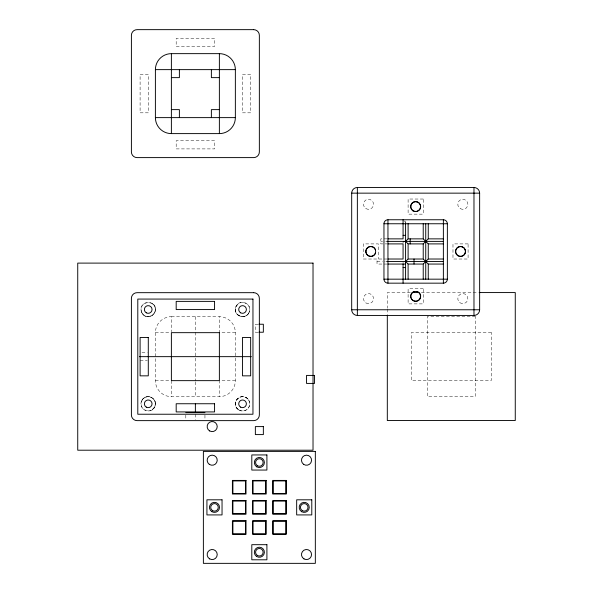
<?xml version="1.0" encoding="UTF-8"?>
<svg xmlns="http://www.w3.org/2000/svg" width="593" height="593" viewBox="0 0 593 593"><rect width="100%" height="100%" fill="white"/><g stroke="black" fill="none" stroke-linecap="round" stroke-linejoin="round"><path stroke-width="0.44" stroke-dasharray="2.96 2.22" d="M141.564 401.061C137.658 409.466 151.667 415.285 154.862 406.583C158.776 398.177 144.759 392.351 141.564 401.061C144.425 394.679 153.105 395.642 154.981 401.357L155.41 403.826A7.198 7.198 0 0 0 144.625 397.577A7.198 7.198 0 0 0 144.61 410.045A7.198 7.198 0 0 0 155.41 403.826L154.743 406.85L152.134 409.852M249.193 312.252C253.1 303.846 239.09 298.027 235.895 306.729C231.982 315.135 245.999 320.954 249.193 312.252C246.332 318.626 237.652 317.663 235.777 311.948L235.347 309.479L235.895 306.729L238.623 303.453M404.003 221.13L405.59 221.13L405.59 221.619M387.066 238.868L380.832 238.868L380.832 243.893L387.066 243.901M380.832 241.388L382.618 241.388M384.842 241.388L385.287 241.388M387.044 259.015L363.235 259.015L363.235 243.901L378.349 243.901L378.349 259.015M377.015 261.535L382.485 261.535M384.538 261.535L385.22 261.535M387.044 264.055L377.015 264.055L377.015 259.03M410.326 292.571L387.311 292.571L387.311 308.219M421.371 292.571L478.447 292.571M171.384 316.669L219.373 316.669A15.996 15.996 0 0 1 235.362 332.666L235.362 380.647A15.996 15.996 0 0 1 219.373 396.643L171.384 396.643A15.996 15.996 0 0 1 155.396 380.647L155.396 332.666A15.996 15.996 0 0 1 171.384 316.669L171.384 331.776M258.022 324.238L255.361 324.238L255.361 332.228L258.022 332.228M155.396 332.666L170.502 332.666M235.362 332.666L219.373 332.666L219.373 316.669M141.979 352.657L147.309 352.657M140.2 360.655L147.309 360.655M155.396 380.647L170.502 380.647M235.362 380.647L219.373 380.647L219.373 396.643M238.556 409.807L236.689 408.014L235.554 405.56L235.777 401.357C237.593 396.168 244.872 394.701 248.526 399.823C243.13 391.15 230.002 401.928 237.459 408.911C240.484 412.076 246.191 411.512 248.534 407.806C249.564 406.22 249.949 404.263 249.601 402.402C249.483 401.231 247.548 398.155 249.193 401.061M152.134 303.453C163.127 311.547 144.618 324.104 141.156 310.902C139.029 300.481 155.418 300.518 155.27 308.071L155.41 309.479A7.198 7.198 0 0 1 144.603 315.721A7.198 7.198 0 0 1 144.618 303.253A7.198 7.198 0 0 1 155.41 309.494L154.981 311.948C153.105 317.663 144.425 318.626 141.564 312.252M403.07 241.492L403.07 243.1M403.07 262.373L403.07 264.055M387.311 309.138L387.311 314.661M204.948 415.144L204.948 419.718M195.379 316.669L195.379 381.01M195.379 381.929L195.379 396.643M195.379 414.233L195.379 419.718M185.809 415.144L185.809 419.718M171.384 380.647L171.384 396.643M214.57 38.352L176.188 38.352L176.188 46.543L214.57 46.543L214.57 38.352M148.294 74.436L140.104 74.436L140.104 112.818L148.294 112.818L148.294 74.436M250.654 74.436L242.463 74.436L242.463 112.818L250.654 112.818L250.654 74.436M214.57 140.711L176.188 140.711L176.188 148.902L214.57 148.902L214.57 140.711M423.224 199.033L408.11 199.033L408.11 214.147L423.224 214.147L423.224 199.033M468.092 243.901L452.978 243.901L452.978 259.015L468.092 259.015L468.092 243.901M423.224 288.776L408.11 288.776L408.11 303.883L423.224 303.883L423.224 288.776M475.282 316.558L427.294 316.558L427.294 396.532L475.282 396.532L475.282 316.558M491.271 332.554L411.305 332.554L411.305 380.536L491.271 380.536L491.271 332.554M459.931 302.741A5.04 5.04 0 0 0 467.847 299.08A5.04 5.04 0 0 0 460.709 294.054A5.04 5.04 0 0 0 459.931 302.741M365.985 302.986A5.04 5.04 0 0 0 373.538 298.627A5.04 5.04 0 0 0 365.985 294.261A5.04 5.04 0 0 0 365.985 302.986M365.985 208.662A5.04 5.04 0 0 0 373.538 204.296A5.04 5.04 0 0 0 365.985 199.93A5.04 5.04 0 0 0 365.985 208.662M460.309 208.662A5.04 5.04 0 0 0 467.87 204.296A5.04 5.04 0 0 0 460.309 199.93A5.04 5.04 0 0 0 460.309 208.662M238.734 409.926A7.198 7.198 0 0 0 249.742 404.063A7.198 7.198 0 0 0 239.157 397.466A7.198 7.198 0 0 0 238.734 409.926M238.942 315.721A7.198 7.198 0 0 0 249.742 309.494A7.198 7.198 0 0 0 238.949 303.253A7.198 7.198 0 0 0 238.942 315.721"/><path stroke-width="0.89" d="M407.932 239.046L405.59 241.388L407.932 243.723M407.932 259.193L405.59 261.535L407.932 263.878M423.402 243.723L428.079 239.046M423.402 263.878L428.079 259.193M171.384 53.644L219.373 53.644A15.996 15.996 0 0 1 235.362 69.633L235.362 117.622A15.996 15.996 0 0 1 219.373 133.61L171.384 133.61A15.996 15.996 0 0 1 155.396 117.622L155.396 69.633A15.996 15.996 0 0 1 171.384 53.644L171.384 133.61M155.396 69.633L235.362 69.633M171.384 77.631L179.382 77.631L179.382 69.633M219.373 77.631L211.375 77.631L211.375 69.633M171.384 109.623L179.382 109.623L179.382 117.622M219.373 109.623L211.375 109.623L211.375 117.622M155.396 117.622L235.362 117.622M357.357 187.484L473.977 187.484A5.671 5.671 0 0 1 479.641 193.148L479.641 309.768A5.671 5.671 0 0 1 473.977 315.439L357.357 315.439A5.671 5.671 0 0 1 351.686 309.768L351.686 193.148A5.671 5.671 0 0 1 357.357 187.484L357.357 315.439M351.686 193.148L479.641 193.148M387.955 219.758L443.371 219.758A3.995 3.995 0 0 1 447.367 223.754L447.367 279.17A3.995 3.995 0 0 1 443.371 283.165L387.955 283.165A3.995 3.995 0 0 1 383.96 279.17L383.96 223.754A3.995 3.995 0 0 1 387.955 219.758L387.955 283.165M383.96 223.754L447.367 223.754M403.084 235.339L405.59 235.339M387.955 238.868L403.07 238.868L403.07 219.758M443.371 238.868L428.257 238.868L428.257 223.754M386.621 241.388L443.371 241.388M403.633 241.492L405.59 241.492M387.955 243.901L403.07 243.901L403.07 259.015L387.955 259.015M443.371 243.901L428.257 243.901L428.257 259.015L443.371 259.015M386.592 261.535L443.371 261.535M387.955 264.055L405.59 264.055M443.371 264.055L428.257 264.055L428.257 279.17M403.084 267.584L405.59 267.584M383.96 279.17L447.367 279.17M412.165 292.571L418.606 292.571M479.366 292.571L515.265 292.571L515.265 420.526L387.311 420.526L387.311 315.58M351.686 309.768L479.641 309.768M258.911 324.238L263.351 324.238L263.351 332.228L258.911 332.228M139.399 356.652L251.358 356.652M185.809 412.632L204.948 412.632M423.402 239.046L428.079 243.723M423.402 259.193L428.079 263.878M473.977 187.484L473.977 315.439M443.371 219.758L443.371 283.165M425.737 223.754L425.737 279.17M423.224 223.754L423.224 238.868L408.11 238.868L408.11 223.754M423.224 279.17L423.224 264.055L408.11 264.055L408.11 279.17M414.018 259.03L414.018 264.041M410.193 238.875L410.193 243.893M405.59 222.442L405.59 279.17M403.07 264.055L403.07 283.165M219.373 53.644L219.373 133.61M195.379 403.84L195.379 411.831M417.087 291.497A5.04 5.04 0 0 1 419.77 299.25A5.04 5.04 0 0 1 411.564 299.25A5.04 5.04 0 0 1 414.248 291.497M375.628 252.877A5.04 5.04 0 0 1 367.875 255.561A5.04 5.04 0 0 1 367.875 247.355A5.04 5.04 0 0 1 375.628 250.038M253.685 29.65L137.072 29.65A5.671 5.671 0 0 0 131.401 35.321L131.401 151.934A5.671 5.671 0 0 0 137.072 157.605L253.685 157.605A5.671 5.671 0 0 0 259.356 151.934L259.356 35.321A5.671 5.671 0 0 0 253.685 29.65M423.224 243.901L408.11 243.901L408.11 259.015L423.224 259.015L423.224 243.901M313.022 263.107L77.735 263.107L77.735 450.206L313.022 450.206L313.022 263.107M253.685 292.675L137.072 292.675A5.671 5.671 0 0 0 131.401 298.346L131.401 414.967A5.671 5.671 0 0 0 137.072 420.63L253.685 420.63A5.671 5.671 0 0 0 259.356 414.967L259.356 298.346A5.671 5.671 0 0 0 253.685 292.675M252.959 299.072L137.798 299.072L137.798 414.233L252.959 414.233L252.959 299.072M214.57 301.377L176.188 301.377L176.188 309.568L214.57 309.568L214.57 301.377M219.373 332.666L171.384 332.666L171.384 380.647L219.373 380.647L219.373 332.666M148.294 337.461L140.104 337.461L140.104 375.843L148.294 375.843L148.294 337.461M250.654 337.461L242.463 337.461L242.463 375.843L250.654 375.843L250.654 337.461M314.535 375.413L306.537 375.413L306.537 383.412L314.535 383.412L314.535 375.413M214.57 403.744L176.188 403.744L176.188 411.927L214.57 411.927L214.57 403.744M263.351 426.597L255.361 426.597L255.361 434.595L263.351 434.595L263.351 426.597M315.335 451.392L203.377 451.392L203.377 563.35L315.335 563.35L315.335 451.392M266.909 454.942L251.803 454.942L251.803 470.056L266.909 470.056L266.909 454.942M246.006 480.419L232.404 480.419L232.404 494.021L246.006 494.021L246.006 480.419M266.161 480.419L252.559 480.419L252.559 494.021L266.161 494.021L266.161 480.419M286.308 480.419L272.706 480.419L272.706 494.021L286.308 494.021L286.308 480.419M245.502 480.923L232.908 480.923L232.908 493.517L245.502 493.517L245.502 480.923M265.657 480.923L253.063 480.923L253.063 493.517L265.657 493.517L265.657 480.923M285.804 480.923L273.21 480.923L273.21 493.517L285.804 493.517L285.804 480.923M222.041 499.81L206.927 499.81L206.927 514.924L222.041 514.924L222.041 499.81M311.785 499.81L296.67 499.81L296.67 514.924L311.785 514.924L311.785 499.81M246.006 500.566L232.404 500.566L232.404 514.168L246.006 514.168L246.006 500.566M266.161 500.566L252.559 500.566L252.559 514.168L266.161 514.168L266.161 500.566M286.308 500.566L272.706 500.566L272.706 514.168L286.308 514.168L286.308 500.566M245.502 501.07L232.908 501.07L232.908 513.664L245.502 513.664L245.502 501.07M265.657 501.07L253.063 501.07L253.063 513.664L265.657 513.664L265.657 501.07M285.804 501.07L273.21 501.07L273.21 513.664L285.804 513.664L285.804 501.07M246.006 520.721L232.404 520.721L232.404 534.323L246.006 534.323L246.006 520.721M266.161 520.721L252.559 520.721L252.559 534.323L266.161 534.323L266.161 520.721M286.308 520.721L272.706 520.721L272.706 534.323L286.308 534.323L286.308 520.721M245.502 521.225L232.908 521.225L232.908 533.819L245.502 533.819L245.502 521.225M265.657 521.225L253.063 521.225L253.063 533.819L265.657 533.819L265.657 521.225M285.804 521.225L273.21 521.225L273.21 533.819L285.804 533.819L285.804 521.225M266.909 544.685L251.803 544.685L251.803 559.799L266.909 559.799L266.909 544.685M412.839 210.76A5.04 5.04 0 0 0 420.689 206.95A5.04 5.04 0 0 0 413.462 202.057A5.04 5.04 0 0 0 412.839 210.76M412.921 210.641A4.892 4.892 0 0 0 420.541 206.942A4.892 4.892 0 0 0 413.529 202.191A4.892 4.892 0 0 0 412.921 210.641M413.217 300.562A4.892 4.892 0 0 0 420.556 296.33A4.892 4.892 0 0 0 413.217 292.097A4.892 4.892 0 0 0 413.217 300.562M368.053 255.509A4.892 4.892 0 0 0 375.673 251.81A4.892 4.892 0 0 0 368.661 247.059A4.892 4.892 0 0 0 368.053 255.509M458.092 255.694A4.892 4.892 0 0 0 465.423 251.462A4.892 4.892 0 0 0 458.092 247.229A4.892 4.892 0 0 0 458.092 255.694M457.707 255.635A5.04 5.04 0 0 0 465.557 251.817A5.04 5.04 0 0 0 458.33 246.933A5.04 5.04 0 0 0 457.707 255.635M257.466 465.772A3.78 3.78 0 0 0 263.136 462.503A3.78 3.78 0 0 0 257.466 459.227A3.78 3.78 0 0 0 257.466 465.772M256.836 466.861A5.04 5.04 0 0 0 264.396 462.503A5.04 5.04 0 0 0 256.836 458.137A5.04 5.04 0 0 0 256.836 466.861M212.598 510.64A3.78 3.78 0 0 0 218.261 507.371A3.78 3.78 0 0 0 212.598 504.094A3.78 3.78 0 0 0 212.598 510.64M211.968 511.729A5.04 5.04 0 0 0 219.521 507.371A5.04 5.04 0 0 0 211.968 503.005A5.04 5.04 0 0 0 211.968 511.729M302.334 510.64A3.78 3.78 0 0 0 308.004 507.371A3.78 3.78 0 0 0 302.334 504.094A3.78 3.78 0 0 0 302.334 510.64M301.711 511.729A5.04 5.04 0 0 0 309.264 507.371A5.04 5.04 0 0 0 301.711 503.005A5.04 5.04 0 0 0 301.711 511.729M257.236 555.367A3.78 3.78 0 0 0 263.122 552.506A3.78 3.78 0 0 0 257.703 548.844A3.78 3.78 0 0 0 257.236 555.367M256.532 556.412A5.04 5.04 0 0 0 264.382 552.602A5.04 5.04 0 0 0 257.154 547.71A5.04 5.04 0 0 0 256.532 556.412M209.67 558.895A5.04 5.04 0 0 0 217.231 554.537A5.04 5.04 0 0 0 209.67 550.171A5.04 5.04 0 0 0 209.67 558.895M209.292 464.326A5.04 5.04 0 0 0 217.208 460.657A5.04 5.04 0 0 0 210.078 455.632A5.04 5.04 0 0 0 209.292 464.326M303.623 464.326A5.04 5.04 0 0 0 311.54 460.657A5.04 5.04 0 0 0 304.402 455.632A5.04 5.04 0 0 0 303.623 464.326M304.001 558.895A5.04 5.04 0 0 0 311.555 554.537A5.04 5.04 0 0 0 304.001 550.171A5.04 5.04 0 0 0 304.001 558.895M209.67 430.941A5.04 5.04 0 0 0 217.231 426.582A5.04 5.04 0 0 0 209.67 422.216A5.04 5.04 0 0 0 209.67 430.941M240.625 407.139A3.84 3.84 0 0 0 246.384 403.818A3.84 3.84 0 0 0 240.625 400.497A3.84 3.84 0 0 0 240.625 407.139M240.625 312.815A3.84 3.84 0 0 0 246.384 309.487A3.84 3.84 0 0 0 240.625 306.166A3.84 3.84 0 0 0 240.625 312.815M146.293 407.139A3.84 3.84 0 0 0 152.053 403.818A3.84 3.84 0 0 0 146.293 400.497A3.84 3.84 0 0 0 146.293 407.139M146.293 312.815A3.84 3.84 0 0 0 152.053 309.487A3.84 3.84 0 0 0 146.293 306.166A3.84 3.84 0 0 0 146.293 312.815"/></g></svg>
